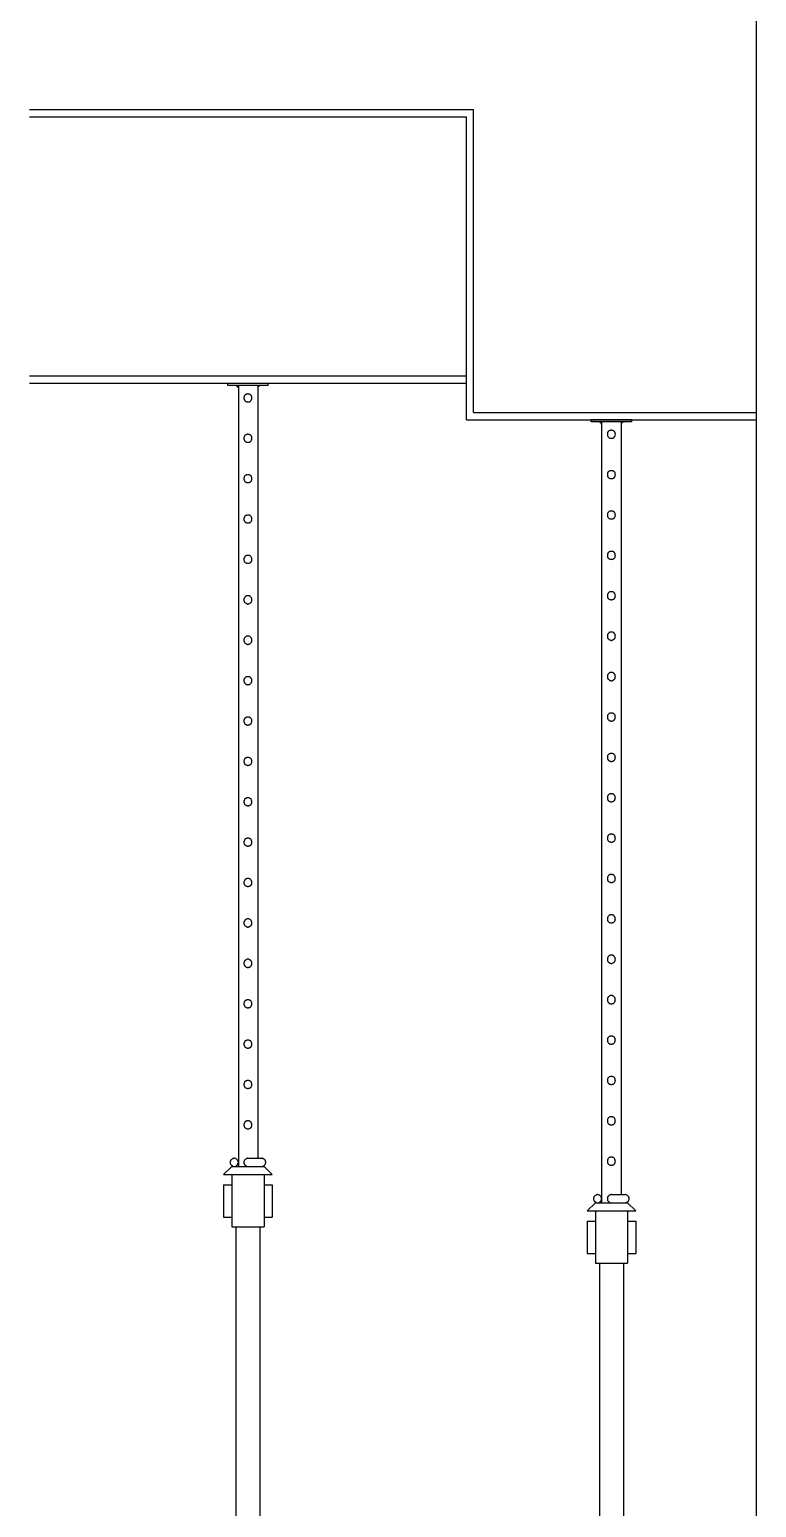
# Model space of a CAD drawing. Header units: metres. Extents: x 0 to 420, y 0 to 297.
# Drawn here: x 352.43 to 372.24, y 120.79 to 161.05 of the extents above; entities that cross this region are included whole.
import ezdxf

# ---------------------------------------------------------------- set-up
doc = ezdxf.new("R2010")
doc.units = ezdxf.units.M
doc.layers.add(' ', color=7, linetype='Continuous')

msp = doc.modelspace()

# ---------------------------------------------------------------- linework, layer by layer
at = {"layer": ' '}
for p, q in [((372.24, 98.35), (372.24, 166.57)), ((352.43, 158.87), (364.53, 158.87)), ((352.43, 158.67), (364.34, 158.67)), ((364.34, 150.42), (364.34, 158.67)), ((364.53, 150.62), (364.53, 158.87)), ((364.34, 151.61), (352.43, 151.61)), ((364.34, 151.41), (352.43, 151.41)), ((358.93, 151.41), (357.83, 151.41)), ((357.83, 151.35), (357.83, 151.41)), ((358.93, 151.35), (358.93, 151.41)), ((358.93, 151.35), (357.83, 151.35)), ((358.12, 151.35), (358.12, 130.08)), ((358.65, 151.35), (358.65, 130.3)), ((364.53, 150.62), (372.24, 150.62)), ((364.34, 150.42), (372.24, 150.42)), ((367.74, 150.36), (367.74, 150.42)), ((368.84, 150.42), (367.74, 150.42)), ((368.84, 150.36), (367.74, 150.36)), ((368.02, 150.36), (368.02, 129.09)), ((368.55, 150.36), (368.55, 129.31)), ((368.84, 150.36), (368.84, 150.42)), ((357.94, 130.08), (357.72, 129.86)), ((357.94, 130.08), (358.82, 130.08)), ((358.38, 130.3), (358.76, 130.3)), ((358.38, 130.08), (358.76, 130.08)), ((358.82, 130.08), (359.04, 129.86)), ((357.72, 129.86), (359.04, 129.86)), ((357.94, 129.86), (357.94, 128.43)), ((358.82, 129.86), (358.82, 128.43)), ((357.72, 129.58), (357.94, 129.58)), ((357.72, 129.58), (357.72, 128.7)), ((358.82, 129.58), (359.04, 129.58)), ((359.04, 129.58), (359.04, 128.7)), ((368.29, 129.31), (368.66, 129.31)), ((367.85, 129.09), (367.63, 128.87)), ((367.63, 128.87), (368.95, 128.87)), ((367.85, 129.09), (368.73, 129.09)), ((367.85, 128.87), (367.85, 127.44)), ((368.29, 129.09), (368.66, 129.09)), ((368.73, 129.09), (368.95, 128.87)), ((368.73, 128.87), (368.73, 127.44)), ((357.72, 128.7), (357.94, 128.7)), ((358.82, 128.7), (359.04, 128.7)), ((367.63, 128.59), (367.85, 128.59)), ((367.63, 128.59), (367.63, 127.71)), ((368.73, 128.59), (368.95, 128.59)), ((368.95, 128.59), (368.95, 127.71)), ((357.94, 128.43), (358.82, 128.43)), ((358.05, 128.43), (358.05, 98.42)), ((358.71, 128.43), (358.71, 98.42)), ((367.63, 127.71), (367.85, 127.71)), ((368.73, 127.71), (368.95, 127.71)), ((367.85, 127.44), (368.73, 127.44)), ((367.96, 127.44), (367.96, 98.42)), ((368.62, 127.44), (368.62, 98.42))]:
    msp.add_line(p, q, dxfattribs=at)
for points in [[(358.12, 151.29), (358.12, 151.3), (358.11, 151.3), (358.11, 151.31), (358.11, 151.32), (358.1, 151.32), (358.1, 151.33), (358.09, 151.33), (358.09, 151.33), (358.08, 151.34), (358.08, 151.34), (358.07, 151.34), (358.07, 151.34), (358.06, 151.35), (358.05, 151.35)], [(358.49, 151.02), (358.49, 151.03), (358.49, 151.04), (358.49, 151.05), (358.48, 151.06), (358.48, 151.07), (358.47, 151.08), (358.47, 151.09), (358.46, 151.09), (358.45, 151.1), (358.44, 151.11), (358.43, 151.11), (358.42, 151.12), (358.41, 151.12), (358.4, 151.12), (358.39, 151.13), (358.38, 151.13), (358.37, 151.13), (358.36, 151.12), (358.35, 151.12), (358.34, 151.12), (358.33, 151.11), (358.32, 151.11), (358.31, 151.1), (358.3, 151.09), (358.3, 151.09), (358.29, 151.08), (358.29, 151.07), (358.28, 151.06), (358.28, 151.05), (358.27, 151.04), (358.27, 151.03), (358.27, 151.02), (358.27, 151.01), (358.27, 150.99), (358.28, 150.98), (358.28, 150.97), (358.29, 150.96), (358.29, 150.95), (358.3, 150.95), (358.3, 150.94), (358.31, 150.93), (358.32, 150.92), (358.33, 150.92), (358.34, 150.91), (358.35, 150.91), (358.36, 150.91), (358.37, 150.91), (358.38, 150.91), (358.39, 150.91), (358.4, 150.91), (358.41, 150.91), (358.42, 150.91), (358.43, 150.92), (358.44, 150.92), (358.45, 150.93), (358.46, 150.94), (358.47, 150.95), (358.47, 150.95), (358.48, 150.96), (358.48, 150.97), (358.49, 150.98), (358.49, 150.99), (358.49, 151.01), (358.49, 151.02)], [(358.71, 151.35), (358.71, 151.35), (358.7, 151.34), (358.69, 151.34), (358.69, 151.34), (358.68, 151.34), (358.68, 151.33), (358.67, 151.33), (358.67, 151.33), (358.66, 151.32), (358.66, 151.32), (358.65, 151.31), (358.65, 151.3), (358.65, 151.3), (358.65, 151.29), (358.65, 151.29)], [(368.02, 150.3), (368.02, 150.31), (368.02, 150.31), (368.01, 150.32), (368.01, 150.33), (368.01, 150.33), (368, 150.34), (368, 150.34), (367.99, 150.34), (367.99, 150.35), (367.98, 150.35), (367.97, 150.35), (367.97, 150.35), (367.96, 150.36), (367.96, 150.36)], [(368.62, 150.36), (368.61, 150.36), (368.6, 150.35), (368.6, 150.35), (368.59, 150.35), (368.58, 150.35), (368.58, 150.34), (368.57, 150.34), (368.57, 150.34), (368.56, 150.33), (368.56, 150.33), (368.56, 150.32), (368.55, 150.31), (368.55, 150.31), (368.55, 150.3), (368.55, 150.3)], [(358.49, 149.92), (358.49, 149.93), (358.49, 149.94), (358.49, 149.95), (358.48, 149.96), (358.48, 149.97), (358.47, 149.98), (358.47, 149.99), (358.46, 149.99), (358.45, 150), (358.44, 150.01), (358.43, 150.01), (358.42, 150.02), (358.41, 150.02), (358.4, 150.02), (358.39, 150.03), (358.38, 150.03), (358.37, 150.03), (358.36, 150.02), (358.35, 150.02), (358.34, 150.02), (358.33, 150.01), (358.32, 150.01), (358.31, 150), (358.3, 149.99), (358.3, 149.99), (358.29, 149.98), (358.29, 149.97), (358.28, 149.96), (358.28, 149.95), (358.27, 149.94), (358.27, 149.93), (358.27, 149.92), (358.27, 149.9), (358.27, 149.89), (358.28, 149.88), (358.28, 149.87), (358.29, 149.86), (358.29, 149.85), (358.3, 149.85), (358.3, 149.84), (358.31, 149.83), (358.32, 149.82), (358.33, 149.82), (358.34, 149.81), (358.35, 149.81), (358.36, 149.81), (358.37, 149.81), (358.38, 149.81), (358.39, 149.81), (358.4, 149.81), (358.41, 149.81), (358.42, 149.81), (358.43, 149.82), (358.44, 149.82), (358.45, 149.83), (358.46, 149.84), (358.47, 149.85), (358.47, 149.85), (358.48, 149.86), (358.48, 149.87), (358.49, 149.88), (358.49, 149.89), (358.49, 149.9), (358.49, 149.92)], [(368.4, 150.03), (368.39, 150.04), (368.39, 150.05), (368.39, 150.06), (368.39, 150.07), (368.38, 150.08), (368.38, 150.09), (368.37, 150.1), (368.36, 150.1), (368.36, 150.11), (368.35, 150.12), (368.34, 150.12), (368.33, 150.13), (368.32, 150.13), (368.31, 150.13), (368.3, 150.14), (368.29, 150.14), (368.27, 150.14), (368.26, 150.13), (368.25, 150.13), (368.24, 150.13), (368.23, 150.12), (368.22, 150.12), (368.22, 150.11), (368.21, 150.1), (368.2, 150.1), (368.19, 150.09), (368.19, 150.08), (368.18, 150.07), (368.18, 150.06), (368.18, 150.05), (368.18, 150.04), (368.18, 150.03), (368.18, 150.01), (368.18, 150), (368.18, 149.99), (368.18, 149.98), (368.19, 149.97), (368.19, 149.96), (368.2, 149.96), (368.21, 149.95), (368.22, 149.94), (368.22, 149.93), (368.23, 149.93), (368.24, 149.92), (368.25, 149.92), (368.26, 149.92), (368.27, 149.92), (368.29, 149.92), (368.3, 149.92), (368.31, 149.92), (368.32, 149.92), (368.33, 149.92), (368.34, 149.93), (368.35, 149.93), (368.36, 149.94), (368.36, 149.95), (368.37, 149.96), (368.38, 149.96), (368.38, 149.97), (368.39, 149.98), (368.39, 149.99), (368.39, 150), (368.39, 150.01), (368.4, 150.03)], [(368.4, 148.93), (368.39, 148.94), (368.39, 148.95), (368.39, 148.96), (368.39, 148.97), (368.38, 148.98), (368.38, 148.99), (368.37, 149), (368.36, 149), (368.36, 149.01), (368.35, 149.02), (368.34, 149.02), (368.33, 149.03), (368.32, 149.03), (368.31, 149.03), (368.3, 149.03), (368.29, 149.04), (368.27, 149.03), (368.26, 149.03), (368.25, 149.03), (368.24, 149.03), (368.23, 149.02), (368.22, 149.02), (368.22, 149.01), (368.21, 149), (368.2, 149), (368.19, 148.99), (368.19, 148.98), (368.18, 148.97), (368.18, 148.96), (368.18, 148.95), (368.18, 148.94), (368.18, 148.93), (368.18, 148.91), (368.18, 148.9), (368.18, 148.89), (368.18, 148.88), (368.19, 148.87), (368.19, 148.86), (368.2, 148.86), (368.21, 148.85), (368.22, 148.84), (368.22, 148.83), (368.23, 148.83), (368.24, 148.82), (368.25, 148.82), (368.26, 148.82), (368.27, 148.82), (368.29, 148.82), (368.3, 148.82), (368.31, 148.82), (368.32, 148.82), (368.33, 148.82), (368.34, 148.83), (368.35, 148.83), (368.36, 148.84), (368.36, 148.85), (368.37, 148.86), (368.38, 148.86), (368.38, 148.87), (368.39, 148.88), (368.39, 148.89), (368.39, 148.9), (368.39, 148.91), (368.4, 148.93)], [(358.49, 148.82), (358.49, 148.83), (358.49, 148.84), (358.49, 148.85), (358.48, 148.86), (358.48, 148.87), (358.47, 148.88), (358.47, 148.89), (358.46, 148.89), (358.45, 148.9), (358.44, 148.91), (358.43, 148.91), (358.42, 148.92), (358.41, 148.92), (358.4, 148.92), (358.39, 148.92), (358.38, 148.93), (358.37, 148.92), (358.36, 148.92), (358.35, 148.92), (358.34, 148.92), (358.33, 148.91), (358.32, 148.91), (358.31, 148.9), (358.3, 148.89), (358.3, 148.89), (358.29, 148.88), (358.29, 148.87), (358.28, 148.86), (358.28, 148.85), (358.27, 148.84), (358.27, 148.83), (358.27, 148.82), (358.27, 148.8), (358.27, 148.79), (358.28, 148.78), (358.28, 148.77), (358.29, 148.76), (358.29, 148.75), (358.3, 148.75), (358.3, 148.74), (358.31, 148.73), (358.32, 148.72), (358.33, 148.72), (358.34, 148.71), (358.35, 148.71), (358.36, 148.71), (358.37, 148.71), (358.38, 148.71), (358.39, 148.71), (358.4, 148.71), (358.41, 148.71), (358.42, 148.71), (358.43, 148.72), (358.44, 148.72), (358.45, 148.73), (358.46, 148.74), (358.47, 148.75), (358.47, 148.75), (358.48, 148.76), (358.48, 148.77), (358.49, 148.78), (358.49, 148.79), (358.49, 148.8), (358.49, 148.82)], [(358.49, 147.72), (358.49, 147.73), (358.49, 147.74), (358.49, 147.75), (358.48, 147.76), (358.48, 147.77), (358.47, 147.78), (358.47, 147.78), (358.46, 147.79), (358.45, 147.8), (358.44, 147.81), (358.43, 147.81), (358.42, 147.82), (358.41, 147.82), (358.4, 147.82), (358.39, 147.82), (358.38, 147.83), (358.37, 147.82), (358.36, 147.82), (358.35, 147.82), (358.34, 147.82), (358.33, 147.81), (358.32, 147.81), (358.31, 147.8), (358.3, 147.79), (358.3, 147.78), (358.29, 147.78), (358.29, 147.77), (358.28, 147.76), (358.28, 147.75), (358.27, 147.74), (358.27, 147.73), (358.27, 147.72), (358.27, 147.7), (358.27, 147.69), (358.28, 147.68), (358.28, 147.67), (358.29, 147.66), (358.29, 147.65), (358.3, 147.65), (358.3, 147.64), (358.31, 147.63), (358.32, 147.62), (358.33, 147.62), (358.34, 147.61), (358.35, 147.61), (358.36, 147.61), (358.37, 147.61), (358.38, 147.61), (358.39, 147.61), (358.4, 147.61), (358.41, 147.61), (358.42, 147.61), (358.43, 147.62), (358.44, 147.62), (358.45, 147.63), (358.46, 147.64), (358.47, 147.65), (358.47, 147.65), (358.48, 147.66), (358.48, 147.67), (358.49, 147.68), (358.49, 147.69), (358.49, 147.7), (358.49, 147.72)], [(368.4, 147.83), (368.39, 147.84), (368.39, 147.85), (368.39, 147.86), (368.39, 147.87), (368.38, 147.88), (368.38, 147.89), (368.37, 147.89), (368.36, 147.9), (368.36, 147.91), (368.35, 147.92), (368.34, 147.92), (368.33, 147.93), (368.32, 147.93), (368.31, 147.93), (368.3, 147.93), (368.29, 147.94), (368.27, 147.93), (368.26, 147.93), (368.25, 147.93), (368.24, 147.93), (368.23, 147.92), (368.22, 147.92), (368.22, 147.91), (368.21, 147.9), (368.2, 147.89), (368.19, 147.89), (368.19, 147.88), (368.18, 147.87), (368.18, 147.86), (368.18, 147.85), (368.18, 147.84), (368.18, 147.83), (368.18, 147.81), (368.18, 147.8), (368.18, 147.79), (368.18, 147.78), (368.19, 147.77), (368.19, 147.76), (368.2, 147.76), (368.21, 147.75), (368.22, 147.74), (368.22, 147.73), (368.23, 147.73), (368.24, 147.72), (368.25, 147.72), (368.26, 147.72), (368.27, 147.72), (368.29, 147.72), (368.3, 147.72), (368.31, 147.72), (368.32, 147.72), (368.33, 147.72), (368.34, 147.73), (368.35, 147.73), (368.36, 147.74), (368.36, 147.75), (368.37, 147.76), (368.38, 147.76), (368.38, 147.77), (368.39, 147.78), (368.39, 147.79), (368.39, 147.8), (368.39, 147.81), (368.4, 147.83)], [(358.49, 146.61), (358.49, 146.63), (358.49, 146.64), (358.49, 146.65), (358.48, 146.66), (358.48, 146.67), (358.47, 146.68), (358.47, 146.68), (358.46, 146.69), (358.45, 146.7), (358.44, 146.71), (358.43, 146.71), (358.42, 146.72), (358.41, 146.72), (358.4, 146.72), (358.39, 146.72), (358.38, 146.72), (358.37, 146.72), (358.36, 146.72), (358.35, 146.72), (358.34, 146.72), (358.33, 146.71), (358.32, 146.71), (358.31, 146.7), (358.3, 146.69), (358.3, 146.68), (358.29, 146.68), (358.29, 146.67), (358.28, 146.66), (358.28, 146.65), (358.27, 146.64), (358.27, 146.63), (358.27, 146.61), (358.27, 146.6), (358.27, 146.59), (358.28, 146.58), (358.28, 146.57), (358.29, 146.56), (358.29, 146.55), (358.3, 146.54), (358.3, 146.54), (358.31, 146.53), (358.32, 146.52), (358.33, 146.52), (358.34, 146.51), (358.35, 146.51), (358.36, 146.51), (358.37, 146.51), (358.38, 146.5), (358.39, 146.51), (358.4, 146.51), (358.41, 146.51), (358.42, 146.51), (358.43, 146.52), (358.44, 146.52), (358.45, 146.53), (358.46, 146.54), (358.47, 146.54), (358.47, 146.55), (358.48, 146.56), (358.48, 146.57), (358.49, 146.58), (358.49, 146.59), (358.49, 146.6), (358.49, 146.61)], [(368.4, 146.72), (368.39, 146.74), (368.39, 146.75), (368.39, 146.76), (368.39, 146.77), (368.38, 146.78), (368.38, 146.79), (368.37, 146.79), (368.36, 146.8), (368.36, 146.81), (368.35, 146.82), (368.34, 146.82), (368.33, 146.83), (368.32, 146.83), (368.31, 146.83), (368.3, 146.83), (368.29, 146.83), (368.27, 146.83), (368.26, 146.83), (368.25, 146.83), (368.24, 146.83), (368.23, 146.82), (368.22, 146.82), (368.22, 146.81), (368.21, 146.8), (368.2, 146.79), (368.19, 146.79), (368.19, 146.78), (368.18, 146.77), (368.18, 146.76), (368.18, 146.75), (368.18, 146.74), (368.18, 146.72), (368.18, 146.71), (368.18, 146.7), (368.18, 146.69), (368.18, 146.68), (368.19, 146.67), (368.19, 146.66), (368.2, 146.65), (368.21, 146.65), (368.22, 146.64), (368.22, 146.63), (368.23, 146.63), (368.24, 146.62), (368.25, 146.62), (368.26, 146.62), (368.27, 146.62), (368.29, 146.61), (368.3, 146.62), (368.31, 146.62), (368.32, 146.62), (368.33, 146.62), (368.34, 146.63), (368.35, 146.63), (368.36, 146.64), (368.36, 146.65), (368.37, 146.65), (368.38, 146.66), (368.38, 146.67), (368.39, 146.68), (368.39, 146.69), (368.39, 146.7), (368.39, 146.71), (368.4, 146.72)], [(358.49, 145.51), (358.49, 145.53), (358.49, 145.54), (358.49, 145.55), (358.48, 145.56), (358.48, 145.57), (358.47, 145.58), (358.47, 145.58), (358.46, 145.59), (358.45, 145.6), (358.44, 145.61), (358.43, 145.61), (358.42, 145.62), (358.41, 145.62), (358.4, 145.62), (358.39, 145.62), (358.38, 145.62), (358.37, 145.62), (358.36, 145.62), (358.35, 145.62), (358.34, 145.62), (358.33, 145.61), (358.32, 145.61), (358.31, 145.6), (358.3, 145.59), (358.3, 145.58), (358.29, 145.58), (358.29, 145.57), (358.28, 145.56), (358.28, 145.55), (358.27, 145.54), (358.27, 145.53), (358.27, 145.51), (358.27, 145.5), (358.27, 145.49), (358.28, 145.48), (358.28, 145.47), (358.29, 145.46), (358.29, 145.45), (358.3, 145.44), (358.3, 145.44), (358.31, 145.43), (358.32, 145.42), (358.33, 145.42), (358.34, 145.41), (358.35, 145.41), (358.36, 145.41), (358.37, 145.4), (358.38, 145.4), (358.39, 145.4), (358.4, 145.41), (358.41, 145.41), (358.42, 145.41), (358.43, 145.42), (358.44, 145.42), (358.45, 145.43), (358.46, 145.44), (358.47, 145.44), (358.47, 145.45), (358.48, 145.46), (358.48, 145.47), (358.49, 145.48), (358.49, 145.49), (358.49, 145.5), (358.49, 145.51)], [(368.4, 145.62), (368.39, 145.64), (368.39, 145.65), (368.39, 145.66), (368.39, 145.67), (368.38, 145.68), (368.38, 145.69), (368.37, 145.69), (368.36, 145.7), (368.36, 145.71), (368.35, 145.72), (368.34, 145.72), (368.33, 145.73), (368.32, 145.73), (368.31, 145.73), (368.3, 145.73), (368.29, 145.73), (368.27, 145.73), (368.26, 145.73), (368.25, 145.73), (368.24, 145.73), (368.23, 145.72), (368.22, 145.72), (368.22, 145.71), (368.21, 145.7), (368.2, 145.69), (368.19, 145.69), (368.19, 145.68), (368.18, 145.67), (368.18, 145.66), (368.18, 145.65), (368.18, 145.64), (368.18, 145.62), (368.18, 145.61), (368.18, 145.6), (368.18, 145.59), (368.18, 145.58), (368.19, 145.57), (368.19, 145.56), (368.2, 145.55), (368.21, 145.55), (368.22, 145.54), (368.22, 145.53), (368.23, 145.53), (368.24, 145.52), (368.25, 145.52), (368.26, 145.52), (368.27, 145.51), (368.29, 145.51), (368.3, 145.51), (368.31, 145.52), (368.32, 145.52), (368.33, 145.52), (368.34, 145.53), (368.35, 145.53), (368.36, 145.54), (368.36, 145.55), (368.37, 145.55), (368.38, 145.56), (368.38, 145.57), (368.39, 145.58), (368.39, 145.59), (368.39, 145.6), (368.39, 145.61), (368.4, 145.62)], [(368.4, 144.52), (368.39, 144.53), (368.39, 144.55), (368.39, 144.56), (368.39, 144.57), (368.38, 144.58), (368.38, 144.59), (368.37, 144.59), (368.36, 144.6), (368.36, 144.61), (368.35, 144.62), (368.34, 144.62), (368.33, 144.63), (368.32, 144.63), (368.31, 144.63), (368.3, 144.63), (368.29, 144.63), (368.27, 144.63), (368.26, 144.63), (368.25, 144.63), (368.24, 144.63), (368.23, 144.62), (368.22, 144.62), (368.22, 144.61), (368.21, 144.6), (368.2, 144.59), (368.19, 144.59), (368.19, 144.58), (368.18, 144.57), (368.18, 144.56), (368.18, 144.55), (368.18, 144.53), (368.18, 144.52), (368.18, 144.51), (368.18, 144.5), (368.18, 144.49), (368.18, 144.48), (368.19, 144.47), (368.19, 144.46), (368.2, 144.45), (368.21, 144.45), (368.22, 144.44), (368.22, 144.43), (368.23, 144.43), (368.24, 144.42), (368.25, 144.42), (368.26, 144.42), (368.27, 144.41), (368.29, 144.41), (368.3, 144.41), (368.31, 144.42), (368.32, 144.42), (368.33, 144.42), (368.34, 144.43), (368.35, 144.43), (368.36, 144.44), (368.36, 144.45), (368.37, 144.45), (368.38, 144.46), (368.38, 144.47), (368.39, 144.48), (368.39, 144.49), (368.39, 144.5), (368.39, 144.51), (368.4, 144.52)], [(358.49, 144.41), (358.49, 144.42), (358.49, 144.44), (358.49, 144.45), (358.48, 144.46), (358.48, 144.47), (358.47, 144.48), (358.47, 144.48), (358.46, 144.49), (358.45, 144.5), (358.44, 144.51), (358.43, 144.51), (358.42, 144.52), (358.41, 144.52), (358.4, 144.52), (358.39, 144.52), (358.38, 144.52), (358.37, 144.52), (358.36, 144.52), (358.35, 144.52), (358.34, 144.52), (358.33, 144.51), (358.32, 144.51), (358.31, 144.5), (358.3, 144.49), (358.3, 144.48), (358.29, 144.48), (358.29, 144.47), (358.28, 144.46), (358.28, 144.45), (358.27, 144.44), (358.27, 144.42), (358.27, 144.41), (358.27, 144.4), (358.27, 144.39), (358.28, 144.38), (358.28, 144.37), (358.29, 144.36), (358.29, 144.35), (358.3, 144.34), (358.3, 144.34), (358.31, 144.33), (358.32, 144.32), (358.33, 144.32), (358.34, 144.31), (358.35, 144.31), (358.36, 144.31), (358.37, 144.3), (358.38, 144.3), (358.39, 144.3), (358.4, 144.31), (358.41, 144.31), (358.42, 144.31), (358.43, 144.32), (358.44, 144.32), (358.45, 144.33), (358.46, 144.34), (358.47, 144.34), (358.47, 144.35), (358.48, 144.36), (358.48, 144.37), (358.49, 144.38), (358.49, 144.39), (358.49, 144.4), (358.49, 144.41)], [(358.49, 143.31), (358.49, 143.32), (358.49, 143.34), (358.49, 143.35), (358.48, 143.36), (358.48, 143.37), (358.47, 143.37), (358.47, 143.38), (358.46, 143.39), (358.45, 143.4), (358.44, 143.41), (358.43, 143.41), (358.42, 143.42), (358.41, 143.42), (358.4, 143.42), (358.39, 143.42), (358.38, 143.42), (358.37, 143.42), (358.36, 143.42), (358.35, 143.42), (358.34, 143.42), (358.33, 143.41), (358.32, 143.41), (358.31, 143.4), (358.3, 143.39), (358.3, 143.38), (358.29, 143.37), (358.29, 143.37), (358.28, 143.36), (358.28, 143.35), (358.27, 143.34), (358.27, 143.32), (358.27, 143.31), (358.27, 143.3), (358.27, 143.29), (358.28, 143.28), (358.28, 143.27), (358.29, 143.26), (358.29, 143.25), (358.3, 143.24), (358.3, 143.24), (358.31, 143.23), (358.32, 143.22), (358.33, 143.22), (358.34, 143.21), (358.35, 143.21), (358.36, 143.21), (358.37, 143.2), (358.38, 143.2), (358.39, 143.2), (358.4, 143.21), (358.41, 143.21), (358.42, 143.21), (358.43, 143.22), (358.44, 143.22), (358.45, 143.23), (358.46, 143.24), (358.47, 143.24), (358.47, 143.25), (358.48, 143.26), (358.48, 143.27), (358.49, 143.28), (358.49, 143.29), (358.49, 143.3), (358.49, 143.31)], [(368.4, 143.42), (368.39, 143.43), (368.39, 143.45), (368.39, 143.46), (368.39, 143.47), (368.38, 143.48), (368.38, 143.48), (368.37, 143.49), (368.36, 143.5), (368.36, 143.51), (368.35, 143.52), (368.34, 143.52), (368.33, 143.53), (368.32, 143.53), (368.31, 143.53), (368.3, 143.53), (368.29, 143.53), (368.27, 143.53), (368.26, 143.53), (368.25, 143.53), (368.24, 143.53), (368.23, 143.52), (368.22, 143.52), (368.22, 143.51), (368.21, 143.5), (368.2, 143.49), (368.19, 143.48), (368.19, 143.48), (368.18, 143.47), (368.18, 143.46), (368.18, 143.45), (368.18, 143.43), (368.18, 143.42), (368.18, 143.41), (368.18, 143.4), (368.18, 143.39), (368.18, 143.38), (368.19, 143.37), (368.19, 143.36), (368.2, 143.35), (368.21, 143.35), (368.22, 143.34), (368.22, 143.33), (368.23, 143.33), (368.24, 143.32), (368.25, 143.32), (368.26, 143.32), (368.27, 143.31), (368.29, 143.31), (368.3, 143.31), (368.31, 143.32), (368.32, 143.32), (368.33, 143.32), (368.34, 143.33), (368.35, 143.33), (368.36, 143.34), (368.36, 143.35), (368.37, 143.35), (368.38, 143.36), (368.38, 143.37), (368.39, 143.38), (368.39, 143.39), (368.39, 143.4), (368.39, 143.41), (368.4, 143.42)], [(358.49, 142.21), (358.49, 142.22), (358.49, 142.23), (358.49, 142.25), (358.48, 142.26), (358.48, 142.27), (358.47, 142.27), (358.47, 142.28), (358.46, 142.29), (358.45, 142.3), (358.44, 142.3), (358.43, 142.31), (358.42, 142.32), (358.41, 142.32), (358.4, 142.32), (358.39, 142.32), (358.38, 142.32), (358.37, 142.32), (358.36, 142.32), (358.35, 142.32), (358.34, 142.32), (358.33, 142.31), (358.32, 142.3), (358.31, 142.3), (358.3, 142.29), (358.3, 142.28), (358.29, 142.27), (358.29, 142.27), (358.28, 142.26), (358.28, 142.25), (358.27, 142.23), (358.27, 142.22), (358.27, 142.21), (358.27, 142.2), (358.27, 142.19), (358.28, 142.18), (358.28, 142.17), (358.29, 142.16), (358.29, 142.15), (358.3, 142.14), (358.3, 142.14), (358.31, 142.13), (358.32, 142.12), (358.33, 142.12), (358.34, 142.11), (358.35, 142.11), (358.36, 142.11), (358.37, 142.1), (358.38, 142.1), (358.39, 142.1), (358.4, 142.11), (358.41, 142.11), (358.42, 142.11), (358.43, 142.12), (358.44, 142.12), (358.45, 142.13), (358.46, 142.14), (358.47, 142.14), (358.47, 142.15), (358.48, 142.16), (358.48, 142.17), (358.49, 142.18), (358.49, 142.19), (358.49, 142.2), (358.49, 142.21)], [(368.4, 142.32), (368.39, 142.33), (368.39, 142.34), (368.39, 142.36), (368.39, 142.37), (368.38, 142.38), (368.38, 142.38), (368.37, 142.39), (368.36, 142.4), (368.36, 142.41), (368.35, 142.42), (368.34, 142.42), (368.33, 142.43), (368.32, 142.43), (368.31, 142.43), (368.3, 142.43), (368.29, 142.43), (368.27, 142.43), (368.26, 142.43), (368.25, 142.43), (368.24, 142.43), (368.23, 142.42), (368.22, 142.42), (368.22, 142.41), (368.21, 142.4), (368.2, 142.39), (368.19, 142.38), (368.19, 142.38), (368.18, 142.37), (368.18, 142.36), (368.18, 142.34), (368.18, 142.33), (368.18, 142.32), (368.18, 142.31), (368.18, 142.3), (368.18, 142.29), (368.18, 142.28), (368.19, 142.27), (368.19, 142.26), (368.2, 142.25), (368.21, 142.25), (368.22, 142.24), (368.22, 142.23), (368.23, 142.23), (368.24, 142.22), (368.25, 142.22), (368.26, 142.22), (368.27, 142.21), (368.29, 142.21), (368.3, 142.21), (368.31, 142.22), (368.32, 142.22), (368.33, 142.22), (368.34, 142.23), (368.35, 142.23), (368.36, 142.24), (368.36, 142.25), (368.37, 142.25), (368.38, 142.26), (368.38, 142.27), (368.39, 142.28), (368.39, 142.29), (368.39, 142.3), (368.39, 142.31), (368.4, 142.32)], [(368.4, 141.22), (368.39, 141.23), (368.39, 141.24), (368.39, 141.26), (368.39, 141.27), (368.38, 141.28), (368.38, 141.28), (368.37, 141.29), (368.36, 141.3), (368.36, 141.31), (368.35, 141.31), (368.34, 141.32), (368.33, 141.32), (368.32, 141.33), (368.31, 141.33), (368.3, 141.33), (368.29, 141.33), (368.27, 141.33), (368.26, 141.33), (368.25, 141.33), (368.24, 141.32), (368.23, 141.32), (368.22, 141.31), (368.22, 141.31), (368.21, 141.3), (368.2, 141.29), (368.19, 141.28), (368.19, 141.28), (368.18, 141.27), (368.18, 141.26), (368.18, 141.24), (368.18, 141.23), (368.18, 141.22), (368.18, 141.21), (368.18, 141.2), (368.18, 141.19), (368.18, 141.18), (368.19, 141.17), (368.19, 141.16), (368.2, 141.15), (368.21, 141.15), (368.22, 141.14), (368.22, 141.13), (368.23, 141.13), (368.24, 141.12), (368.25, 141.12), (368.26, 141.12), (368.27, 141.11), (368.29, 141.11), (368.3, 141.11), (368.31, 141.12), (368.32, 141.12), (368.33, 141.12), (368.34, 141.13), (368.35, 141.13), (368.36, 141.14), (368.36, 141.15), (368.37, 141.15), (368.38, 141.16), (368.38, 141.17), (368.39, 141.18), (368.39, 141.19), (368.39, 141.2), (368.39, 141.21), (368.4, 141.22)], [(358.49, 141.11), (358.49, 141.12), (358.49, 141.13), (358.49, 141.15), (358.48, 141.16), (358.48, 141.17), (358.47, 141.17), (358.47, 141.18), (358.46, 141.19), (358.45, 141.2), (358.44, 141.2), (358.43, 141.21), (358.42, 141.21), (358.41, 141.22), (358.4, 141.22), (358.39, 141.22), (358.38, 141.22), (358.37, 141.22), (358.36, 141.22), (358.35, 141.22), (358.34, 141.21), (358.33, 141.21), (358.32, 141.2), (358.31, 141.2), (358.3, 141.19), (358.3, 141.18), (358.29, 141.17), (358.29, 141.17), (358.28, 141.16), (358.28, 141.15), (358.27, 141.13), (358.27, 141.12), (358.27, 141.11), (358.27, 141.1), (358.27, 141.09), (358.28, 141.08), (358.28, 141.07), (358.29, 141.06), (358.29, 141.05), (358.3, 141.04), (358.3, 141.04), (358.31, 141.03), (358.32, 141.02), (358.33, 141.02), (358.34, 141.01), (358.35, 141.01), (358.36, 141.01), (358.37, 141), (358.38, 141), (358.39, 141), (358.4, 141.01), (358.41, 141.01), (358.42, 141.01), (358.43, 141.02), (358.44, 141.02), (358.45, 141.03), (358.46, 141.04), (358.47, 141.04), (358.47, 141.05), (358.48, 141.06), (358.48, 141.07), (358.49, 141.08), (358.49, 141.09), (358.49, 141.1), (358.49, 141.11)], [(358.49, 140.01), (358.49, 140.02), (358.49, 140.03), (358.49, 140.04), (358.48, 140.05), (358.48, 140.06), (358.47, 140.07), (358.47, 140.08), (358.46, 140.09), (358.45, 140.1), (358.44, 140.1), (358.43, 140.11), (358.42, 140.11), (358.41, 140.12), (358.4, 140.12), (358.39, 140.12), (358.38, 140.12), (358.37, 140.12), (358.36, 140.12), (358.35, 140.12), (358.34, 140.11), (358.33, 140.11), (358.32, 140.1), (358.31, 140.1), (358.3, 140.09), (358.3, 140.08), (358.29, 140.07), (358.29, 140.06), (358.28, 140.05), (358.28, 140.04), (358.27, 140.03), (358.27, 140.02), (358.27, 140.01), (358.27, 140), (358.27, 139.99), (358.28, 139.98), (358.28, 139.97), (358.29, 139.96), (358.29, 139.95), (358.3, 139.94), (358.3, 139.94), (358.31, 139.93), (358.32, 139.92), (358.33, 139.92), (358.34, 139.91), (358.35, 139.91), (358.36, 139.9), (358.37, 139.9), (358.38, 139.9), (358.39, 139.9), (358.4, 139.9), (358.41, 139.91), (358.42, 139.91), (358.43, 139.92), (358.44, 139.92), (358.45, 139.93), (358.46, 139.94), (358.47, 139.94), (358.47, 139.95), (358.48, 139.96), (358.48, 139.97), (358.49, 139.98), (358.49, 139.99), (358.49, 140), (358.49, 140.01)], [(368.4, 140.12), (368.39, 140.13), (368.39, 140.14), (368.39, 140.15), (368.39, 140.16), (368.38, 140.17), (368.38, 140.18), (368.37, 140.19), (368.36, 140.2), (368.36, 140.21), (368.35, 140.21), (368.34, 140.22), (368.33, 140.22), (368.32, 140.23), (368.31, 140.23), (368.3, 140.23), (368.29, 140.23), (368.27, 140.23), (368.26, 140.23), (368.25, 140.23), (368.24, 140.22), (368.23, 140.22), (368.22, 140.21), (368.22, 140.21), (368.21, 140.2), (368.2, 140.19), (368.19, 140.18), (368.19, 140.17), (368.18, 140.16), (368.18, 140.15), (368.18, 140.14), (368.18, 140.13), (368.18, 140.12), (368.18, 140.11), (368.18, 140.1), (368.18, 140.09), (368.18, 140.08), (368.19, 140.07), (368.19, 140.06), (368.2, 140.05), (368.21, 140.05), (368.22, 140.04), (368.22, 140.03), (368.23, 140.03), (368.24, 140.02), (368.25, 140.02), (368.26, 140.01), (368.27, 140.01), (368.29, 140.01), (368.3, 140.01), (368.31, 140.01), (368.32, 140.02), (368.33, 140.02), (368.34, 140.03), (368.35, 140.03), (368.36, 140.04), (368.36, 140.05), (368.37, 140.05), (368.38, 140.06), (368.38, 140.07), (368.39, 140.08), (368.39, 140.09), (368.39, 140.1), (368.39, 140.11), (368.4, 140.12)], [(358.49, 138.91), (358.49, 138.92), (358.49, 138.93), (358.49, 138.94), (358.48, 138.95), (358.48, 138.96), (358.47, 138.97), (358.47, 138.98), (358.46, 138.99), (358.45, 139), (358.44, 139), (358.43, 139.01), (358.42, 139.01), (358.41, 139.02), (358.4, 139.02), (358.39, 139.02), (358.38, 139.02), (358.37, 139.02), (358.36, 139.02), (358.35, 139.02), (358.34, 139.01), (358.33, 139.01), (358.32, 139), (358.31, 139), (358.3, 138.99), (358.3, 138.98), (358.29, 138.97), (358.29, 138.96), (358.28, 138.95), (358.28, 138.94), (358.27, 138.93), (358.27, 138.92), (358.27, 138.91), (358.27, 138.9), (358.27, 138.89), (358.28, 138.88), (358.28, 138.87), (358.29, 138.86), (358.29, 138.85), (358.3, 138.84), (358.3, 138.83), (358.31, 138.83), (358.32, 138.82), (358.33, 138.82), (358.34, 138.81), (358.35, 138.81), (358.36, 138.8), (358.37, 138.8), (358.38, 138.8), (358.39, 138.8), (358.4, 138.8), (358.41, 138.81), (358.42, 138.81), (358.43, 138.82), (358.44, 138.82), (358.45, 138.83), (358.46, 138.83), (358.47, 138.84), (358.47, 138.85), (358.48, 138.86), (358.48, 138.87), (358.49, 138.88), (358.49, 138.89), (358.49, 138.9), (358.49, 138.91)], [(368.4, 139.02), (368.39, 139.03), (368.39, 139.04), (368.39, 139.05), (368.39, 139.06), (368.38, 139.07), (368.38, 139.08), (368.37, 139.09), (368.36, 139.1), (368.36, 139.11), (368.35, 139.11), (368.34, 139.12), (368.33, 139.12), (368.32, 139.13), (368.31, 139.13), (368.3, 139.13), (368.29, 139.13), (368.27, 139.13), (368.26, 139.13), (368.25, 139.13), (368.24, 139.12), (368.23, 139.12), (368.22, 139.11), (368.22, 139.11), (368.21, 139.1), (368.2, 139.09), (368.19, 139.08), (368.19, 139.07), (368.18, 139.06), (368.18, 139.05), (368.18, 139.04), (368.18, 139.03), (368.18, 139.02), (368.18, 139.01), (368.18, 139), (368.18, 138.99), (368.18, 138.98), (368.19, 138.97), (368.19, 138.96), (368.2, 138.95), (368.21, 138.94), (368.22, 138.94), (368.22, 138.93), (368.23, 138.93), (368.24, 138.92), (368.25, 138.92), (368.26, 138.91), (368.27, 138.91), (368.29, 138.91), (368.3, 138.91), (368.31, 138.91), (368.32, 138.92), (368.33, 138.92), (368.34, 138.93), (368.35, 138.93), (368.36, 138.94), (368.36, 138.94), (368.37, 138.95), (368.38, 138.96), (368.38, 138.97), (368.39, 138.98), (368.39, 138.99), (368.39, 139), (368.39, 139.01), (368.4, 139.02)], [(358.49, 137.81), (358.49, 137.82), (358.49, 137.83), (358.49, 137.84), (358.48, 137.85), (358.48, 137.86), (358.47, 137.87), (358.47, 137.88), (358.46, 137.89), (358.45, 137.9), (358.44, 137.9), (358.43, 137.91), (358.42, 137.91), (358.41, 137.92), (358.4, 137.92), (358.39, 137.92), (358.38, 137.92), (358.37, 137.92), (358.36, 137.92), (358.35, 137.92), (358.34, 137.91), (358.33, 137.91), (358.32, 137.9), (358.31, 137.9), (358.3, 137.89), (358.3, 137.88), (358.29, 137.87), (358.29, 137.86), (358.28, 137.85), (358.28, 137.84), (358.27, 137.83), (358.27, 137.82), (358.27, 137.81), (358.27, 137.8), (358.27, 137.79), (358.28, 137.78), (358.28, 137.77), (358.29, 137.76), (358.29, 137.75), (358.3, 137.74), (358.3, 137.73), (358.31, 137.73), (358.32, 137.72), (358.33, 137.72), (358.34, 137.71), (358.35, 137.71), (358.36, 137.7), (358.37, 137.7), (358.38, 137.7), (358.39, 137.7), (358.4, 137.7), (358.41, 137.71), (358.42, 137.71), (358.43, 137.72), (358.44, 137.72), (358.45, 137.73), (358.46, 137.73), (358.47, 137.74), (358.47, 137.75), (358.48, 137.76), (358.48, 137.77), (358.49, 137.78), (358.49, 137.79), (358.49, 137.8), (358.49, 137.81)], [(368.4, 137.92), (368.39, 137.93), (368.39, 137.94), (368.39, 137.95), (368.39, 137.96), (368.38, 137.97), (368.38, 137.98), (368.37, 137.99), (368.36, 138), (368.36, 138.01), (368.35, 138.01), (368.34, 138.02), (368.33, 138.02), (368.32, 138.03), (368.31, 138.03), (368.3, 138.03), (368.29, 138.03), (368.27, 138.03), (368.26, 138.03), (368.25, 138.03), (368.24, 138.02), (368.23, 138.02), (368.22, 138.01), (368.22, 138.01), (368.21, 138), (368.2, 137.99), (368.19, 137.98), (368.19, 137.97), (368.18, 137.96), (368.18, 137.95), (368.18, 137.94), (368.18, 137.93), (368.18, 137.92), (368.18, 137.91), (368.18, 137.9), (368.18, 137.89), (368.18, 137.88), (368.19, 137.87), (368.19, 137.86), (368.2, 137.85), (368.21, 137.84), (368.22, 137.84), (368.22, 137.83), (368.23, 137.83), (368.24, 137.82), (368.25, 137.82), (368.26, 137.81), (368.27, 137.81), (368.29, 137.81), (368.3, 137.81), (368.31, 137.81), (368.32, 137.82), (368.33, 137.82), (368.34, 137.83), (368.35, 137.83), (368.36, 137.84), (368.36, 137.84), (368.37, 137.85), (368.38, 137.86), (368.38, 137.87), (368.39, 137.88), (368.39, 137.89), (368.39, 137.9), (368.39, 137.91), (368.4, 137.92)], [(368.4, 136.82), (368.39, 136.83), (368.39, 136.84), (368.39, 136.85), (368.39, 136.86), (368.38, 136.87), (368.38, 136.88), (368.37, 136.89), (368.36, 136.9), (368.36, 136.91), (368.35, 136.91), (368.34, 136.92), (368.33, 136.92), (368.32, 136.93), (368.31, 136.93), (368.3, 136.93), (368.29, 136.93), (368.27, 136.93), (368.26, 136.93), (368.25, 136.93), (368.24, 136.92), (368.23, 136.92), (368.22, 136.91), (368.22, 136.91), (368.21, 136.9), (368.2, 136.89), (368.19, 136.88), (368.19, 136.87), (368.18, 136.86), (368.18, 136.85), (368.18, 136.84), (368.18, 136.83), (368.18, 136.82), (368.18, 136.81), (368.18, 136.8), (368.18, 136.79), (368.18, 136.78), (368.19, 136.77), (368.19, 136.76), (368.2, 136.75), (368.21, 136.74), (368.22, 136.74), (368.22, 136.73), (368.23, 136.72), (368.24, 136.72), (368.25, 136.72), (368.26, 136.71), (368.27, 136.71), (368.29, 136.71), (368.3, 136.71), (368.31, 136.71), (368.32, 136.72), (368.33, 136.72), (368.34, 136.72), (368.35, 136.73), (368.36, 136.74), (368.36, 136.74), (368.37, 136.75), (368.38, 136.76), (368.38, 136.77), (368.39, 136.78), (368.39, 136.79), (368.39, 136.8), (368.39, 136.81), (368.4, 136.82)], [(358.49, 136.71), (358.49, 136.72), (358.49, 136.73), (358.49, 136.74), (358.48, 136.75), (358.48, 136.76), (358.47, 136.77), (358.47, 136.78), (358.46, 136.79), (358.45, 136.8), (358.44, 136.8), (358.43, 136.81), (358.42, 136.81), (358.41, 136.82), (358.4, 136.82), (358.39, 136.82), (358.38, 136.82), (358.37, 136.82), (358.36, 136.82), (358.35, 136.82), (358.34, 136.81), (358.33, 136.81), (358.32, 136.8), (358.31, 136.8), (358.3, 136.79), (358.3, 136.78), (358.29, 136.77), (358.29, 136.76), (358.28, 136.75), (358.28, 136.74), (358.27, 136.73), (358.27, 136.72), (358.27, 136.71), (358.27, 136.7), (358.27, 136.69), (358.28, 136.68), (358.28, 136.67), (358.29, 136.66), (358.29, 136.65), (358.3, 136.64), (358.3, 136.63), (358.31, 136.63), (358.32, 136.62), (358.33, 136.61), (358.34, 136.61), (358.35, 136.61), (358.36, 136.6), (358.37, 136.6), (358.38, 136.6), (358.39, 136.6), (358.4, 136.6), (358.41, 136.61), (358.42, 136.61), (358.43, 136.61), (358.44, 136.62), (358.45, 136.63), (358.46, 136.63), (358.47, 136.64), (358.47, 136.65), (358.48, 136.66), (358.48, 136.67), (358.49, 136.68), (358.49, 136.69), (358.49, 136.7), (358.49, 136.71)], [(358.49, 135.61), (358.49, 135.62), (358.49, 135.63), (358.49, 135.64), (358.48, 135.65), (358.48, 135.66), (358.47, 135.67), (358.47, 135.68), (358.46, 135.69), (358.45, 135.7), (358.44, 135.7), (358.43, 135.71), (358.42, 135.71), (358.41, 135.72), (358.4, 135.72), (358.39, 135.72), (358.38, 135.72), (358.37, 135.72), (358.36, 135.72), (358.35, 135.72), (358.34, 135.71), (358.33, 135.71), (358.32, 135.7), (358.31, 135.7), (358.3, 135.69), (358.3, 135.68), (358.29, 135.67), (358.29, 135.66), (358.28, 135.65), (358.28, 135.64), (358.27, 135.63), (358.27, 135.62), (358.27, 135.61), (358.27, 135.6), (358.27, 135.59), (358.28, 135.58), (358.28, 135.57), (358.29, 135.56), (358.29, 135.55), (358.3, 135.54), (358.3, 135.53), (358.31, 135.53), (358.32, 135.52), (358.33, 135.51), (358.34, 135.51), (358.35, 135.51), (358.36, 135.5), (358.37, 135.5), (358.38, 135.5), (358.39, 135.5), (358.4, 135.5), (358.41, 135.51), (358.42, 135.51), (358.43, 135.51), (358.44, 135.52), (358.45, 135.53), (358.46, 135.53), (358.47, 135.54), (358.47, 135.55), (358.48, 135.56), (358.48, 135.57), (358.49, 135.58), (358.49, 135.59), (358.49, 135.6), (358.49, 135.61)], [(368.4, 135.72), (368.39, 135.73), (368.39, 135.74), (368.39, 135.75), (368.39, 135.76), (368.38, 135.77), (368.38, 135.78), (368.37, 135.79), (368.36, 135.8), (368.36, 135.81), (368.35, 135.81), (368.34, 135.82), (368.33, 135.82), (368.32, 135.83), (368.31, 135.83), (368.3, 135.83), (368.29, 135.83), (368.27, 135.83), (368.26, 135.83), (368.25, 135.83), (368.24, 135.82), (368.23, 135.82), (368.22, 135.81), (368.22, 135.81), (368.21, 135.8), (368.2, 135.79), (368.19, 135.78), (368.19, 135.77), (368.18, 135.76), (368.18, 135.75), (368.18, 135.74), (368.18, 135.73), (368.18, 135.72), (368.18, 135.71), (368.18, 135.7), (368.18, 135.69), (368.18, 135.68), (368.19, 135.67), (368.19, 135.66), (368.2, 135.65), (368.21, 135.64), (368.22, 135.64), (368.22, 135.63), (368.23, 135.62), (368.24, 135.62), (368.25, 135.62), (368.26, 135.61), (368.27, 135.61), (368.29, 135.61), (368.3, 135.61), (368.31, 135.61), (368.32, 135.62), (368.33, 135.62), (368.34, 135.62), (368.35, 135.63), (368.36, 135.64), (368.36, 135.64), (368.37, 135.65), (368.38, 135.66), (368.38, 135.67), (368.39, 135.68), (368.39, 135.69), (368.39, 135.7), (368.39, 135.71), (368.4, 135.72)], [(358.49, 134.51), (358.49, 134.52), (358.49, 134.53), (358.49, 134.54), (358.48, 134.55), (358.48, 134.56), (358.47, 134.57), (358.47, 134.58), (358.46, 134.59), (358.45, 134.6), (358.44, 134.6), (358.43, 134.61), (358.42, 134.61), (358.41, 134.62), (358.4, 134.62), (358.39, 134.62), (358.38, 134.62), (358.37, 134.62), (358.36, 134.62), (358.35, 134.62), (358.34, 134.61), (358.33, 134.61), (358.32, 134.6), (358.31, 134.6), (358.3, 134.59), (358.3, 134.58), (358.29, 134.57), (358.29, 134.56), (358.28, 134.55), (358.28, 134.54), (358.27, 134.53), (358.27, 134.52), (358.27, 134.51), (358.27, 134.5), (358.27, 134.49), (358.28, 134.48), (358.28, 134.47), (358.29, 134.46), (358.29, 134.45), (358.3, 134.44), (358.3, 134.43), (358.31, 134.43), (358.32, 134.42), (358.33, 134.41), (358.34, 134.41), (358.35, 134.41), (358.36, 134.4), (358.37, 134.4), (358.38, 134.4), (358.39, 134.4), (358.4, 134.4), (358.41, 134.41), (358.42, 134.41), (358.43, 134.41), (358.44, 134.42), (358.45, 134.43), (358.46, 134.43), (358.47, 134.44), (358.47, 134.45), (358.48, 134.46), (358.48, 134.47), (358.49, 134.48), (358.49, 134.49), (358.49, 134.5), (358.49, 134.51)], [(368.4, 134.62), (368.39, 134.63), (368.39, 134.64), (368.39, 134.65), (368.39, 134.66), (368.38, 134.67), (368.38, 134.68), (368.37, 134.69), (368.36, 134.7), (368.36, 134.71), (368.35, 134.71), (368.34, 134.72), (368.33, 134.72), (368.32, 134.73), (368.31, 134.73), (368.3, 134.73), (368.29, 134.73), (368.27, 134.73), (368.26, 134.73), (368.25, 134.73), (368.24, 134.72), (368.23, 134.72), (368.22, 134.71), (368.22, 134.71), (368.21, 134.7), (368.2, 134.69), (368.19, 134.68), (368.19, 134.67), (368.18, 134.66), (368.18, 134.65), (368.18, 134.64), (368.18, 134.63), (368.18, 134.62), (368.18, 134.61), (368.18, 134.6), (368.18, 134.59), (368.18, 134.58), (368.19, 134.57), (368.19, 134.56), (368.2, 134.55), (368.21, 134.54), (368.22, 134.54), (368.22, 134.53), (368.23, 134.52), (368.24, 134.52), (368.25, 134.52), (368.26, 134.51), (368.27, 134.51), (368.29, 134.51), (368.3, 134.51), (368.31, 134.51), (368.32, 134.52), (368.33, 134.52), (368.34, 134.52), (368.35, 134.53), (368.36, 134.54), (368.36, 134.54), (368.37, 134.55), (368.38, 134.56), (368.38, 134.57), (368.39, 134.58), (368.39, 134.59), (368.39, 134.6), (368.39, 134.61), (368.4, 134.62)], [(358.49, 133.41), (358.49, 133.42), (358.49, 133.43), (358.49, 133.44), (358.48, 133.45), (358.48, 133.46), (358.47, 133.47), (358.47, 133.48), (358.46, 133.49), (358.45, 133.5), (358.44, 133.5), (358.43, 133.51), (358.42, 133.51), (358.41, 133.52), (358.4, 133.52), (358.39, 133.52), (358.38, 133.52), (358.37, 133.52), (358.36, 133.52), (358.35, 133.52), (358.34, 133.51), (358.33, 133.51), (358.32, 133.5), (358.31, 133.5), (358.3, 133.49), (358.3, 133.48), (358.29, 133.47), (358.29, 133.46), (358.28, 133.45), (358.28, 133.44), (358.27, 133.43), (358.27, 133.42), (358.27, 133.41), (358.27, 133.4), (358.27, 133.39), (358.28, 133.38), (358.28, 133.37), (358.29, 133.36), (358.29, 133.35), (358.3, 133.34), (358.3, 133.33), (358.31, 133.33), (358.32, 133.32), (358.33, 133.31), (358.34, 133.31), (358.35, 133.31), (358.36, 133.3), (358.37, 133.3), (358.38, 133.3), (358.39, 133.3), (358.4, 133.3), (358.41, 133.31), (358.42, 133.31), (358.43, 133.31), (358.44, 133.32), (358.45, 133.33), (358.46, 133.33), (358.47, 133.34), (358.47, 133.35), (358.48, 133.36), (358.48, 133.37), (358.49, 133.38), (358.49, 133.39), (358.49, 133.4), (358.49, 133.41)], [(368.4, 133.52), (368.39, 133.53), (368.39, 133.54), (368.39, 133.55), (368.39, 133.56), (368.38, 133.57), (368.38, 133.58), (368.37, 133.59), (368.36, 133.6), (368.36, 133.61), (368.35, 133.61), (368.34, 133.62), (368.33, 133.62), (368.32, 133.63), (368.31, 133.63), (368.3, 133.63), (368.29, 133.63), (368.27, 133.63), (368.26, 133.63), (368.25, 133.63), (368.24, 133.62), (368.23, 133.62), (368.22, 133.61), (368.22, 133.61), (368.21, 133.6), (368.2, 133.59), (368.19, 133.58), (368.19, 133.57), (368.18, 133.56), (368.18, 133.55), (368.18, 133.54), (368.18, 133.53), (368.18, 133.52), (368.18, 133.51), (368.18, 133.5), (368.18, 133.49), (368.18, 133.48), (368.19, 133.47), (368.19, 133.46), (368.2, 133.45), (368.21, 133.44), (368.22, 133.44), (368.22, 133.43), (368.23, 133.42), (368.24, 133.42), (368.25, 133.42), (368.26, 133.41), (368.27, 133.41), (368.29, 133.41), (368.3, 133.41), (368.31, 133.41), (368.32, 133.42), (368.33, 133.42), (368.34, 133.42), (368.35, 133.43), (368.36, 133.44), (368.36, 133.44), (368.37, 133.45), (368.38, 133.46), (368.38, 133.47), (368.39, 133.48), (368.39, 133.49), (368.39, 133.5), (368.39, 133.51), (368.4, 133.52)], [(368.4, 132.42), (368.39, 132.43), (368.39, 132.44), (368.39, 132.45), (368.39, 132.46), (368.38, 132.47), (368.38, 132.48), (368.37, 132.49), (368.36, 132.5), (368.36, 132.51), (368.35, 132.51), (368.34, 132.52), (368.33, 132.52), (368.32, 132.53), (368.31, 132.53), (368.3, 132.53), (368.29, 132.53), (368.27, 132.53), (368.26, 132.53), (368.25, 132.53), (368.24, 132.52), (368.23, 132.52), (368.22, 132.51), (368.22, 132.51), (368.21, 132.5), (368.2, 132.49), (368.19, 132.48), (368.19, 132.47), (368.18, 132.46), (368.18, 132.45), (368.18, 132.44), (368.18, 132.43), (368.18, 132.42), (368.18, 132.41), (368.18, 132.4), (368.18, 132.39), (368.18, 132.38), (368.19, 132.37), (368.19, 132.36), (368.2, 132.35), (368.21, 132.34), (368.22, 132.34), (368.22, 132.33), (368.23, 132.32), (368.24, 132.32), (368.25, 132.32), (368.26, 132.31), (368.27, 132.31), (368.29, 132.31), (368.3, 132.31), (368.31, 132.31), (368.32, 132.32), (368.33, 132.32), (368.34, 132.32), (368.35, 132.33), (368.36, 132.34), (368.36, 132.34), (368.37, 132.35), (368.38, 132.36), (368.38, 132.37), (368.39, 132.38), (368.39, 132.39), (368.39, 132.4), (368.39, 132.41), (368.4, 132.42)], [(358.49, 132.31), (358.49, 132.32), (358.49, 132.33), (358.49, 132.34), (358.48, 132.35), (358.48, 132.36), (358.47, 132.37), (358.47, 132.38), (358.46, 132.39), (358.45, 132.4), (358.44, 132.4), (358.43, 132.41), (358.42, 132.41), (358.41, 132.42), (358.4, 132.42), (358.39, 132.42), (358.38, 132.42), (358.37, 132.42), (358.36, 132.42), (358.35, 132.42), (358.34, 132.41), (358.33, 132.41), (358.32, 132.4), (358.31, 132.4), (358.3, 132.39), (358.3, 132.38), (358.29, 132.37), (358.29, 132.36), (358.28, 132.35), (358.28, 132.34), (358.27, 132.33), (358.27, 132.32), (358.27, 132.31), (358.27, 132.3), (358.27, 132.29), (358.28, 132.28), (358.28, 132.27), (358.29, 132.26), (358.29, 132.25), (358.3, 132.24), (358.3, 132.23), (358.31, 132.23), (358.32, 132.22), (358.33, 132.21), (358.34, 132.21), (358.35, 132.21), (358.36, 132.2), (358.37, 132.2), (358.38, 132.2), (358.39, 132.2), (358.4, 132.2), (358.41, 132.21), (358.42, 132.21), (358.43, 132.21), (358.44, 132.22), (358.45, 132.23), (358.46, 132.23), (358.47, 132.24), (358.47, 132.25), (358.48, 132.26), (358.48, 132.27), (358.49, 132.28), (358.49, 132.29), (358.49, 132.3), (358.49, 132.31)], [(358.49, 131.21), (358.49, 131.22), (358.49, 131.23), (358.49, 131.24), (358.48, 131.25), (358.48, 131.26), (358.47, 131.27), (358.47, 131.28), (358.46, 131.29), (358.45, 131.3), (358.44, 131.3), (358.43, 131.31), (358.42, 131.31), (358.41, 131.32), (358.4, 131.32), (358.39, 131.32), (358.38, 131.32), (358.37, 131.32), (358.36, 131.32), (358.35, 131.32), (358.34, 131.31), (358.33, 131.31), (358.32, 131.3), (358.31, 131.3), (358.3, 131.29), (358.3, 131.28), (358.29, 131.27), (358.29, 131.26), (358.28, 131.25), (358.28, 131.24), (358.27, 131.23), (358.27, 131.22), (358.27, 131.21), (358.27, 131.2), (358.27, 131.19), (358.28, 131.18), (358.28, 131.17), (358.29, 131.16), (358.29, 131.15), (358.3, 131.14), (358.3, 131.13), (358.31, 131.13), (358.32, 131.12), (358.33, 131.11), (358.34, 131.11), (358.35, 131.1), (358.36, 131.1), (358.37, 131.1), (358.38, 131.1), (358.39, 131.1), (358.4, 131.1), (358.41, 131.1), (358.42, 131.11), (358.43, 131.11), (358.44, 131.12), (358.45, 131.13), (358.46, 131.13), (358.47, 131.14), (358.47, 131.15), (358.48, 131.16), (358.48, 131.17), (358.49, 131.18), (358.49, 131.19), (358.49, 131.2), (358.49, 131.21)], [(368.4, 131.32), (368.39, 131.33), (368.39, 131.34), (368.39, 131.35), (368.39, 131.36), (368.38, 131.37), (368.38, 131.38), (368.37, 131.39), (368.36, 131.4), (368.36, 131.41), (368.35, 131.41), (368.34, 131.42), (368.33, 131.42), (368.32, 131.43), (368.31, 131.43), (368.3, 131.43), (368.29, 131.43), (368.27, 131.43), (368.26, 131.43), (368.25, 131.43), (368.24, 131.42), (368.23, 131.42), (368.22, 131.41), (368.22, 131.41), (368.21, 131.4), (368.2, 131.39), (368.19, 131.38), (368.19, 131.37), (368.18, 131.36), (368.18, 131.35), (368.18, 131.34), (368.18, 131.33), (368.18, 131.32), (368.18, 131.31), (368.18, 131.3), (368.18, 131.29), (368.18, 131.28), (368.19, 131.27), (368.19, 131.26), (368.2, 131.25), (368.21, 131.24), (368.22, 131.24), (368.22, 131.23), (368.23, 131.22), (368.24, 131.22), (368.25, 131.21), (368.26, 131.21), (368.27, 131.21), (368.29, 131.21), (368.3, 131.21), (368.31, 131.21), (368.32, 131.21), (368.33, 131.22), (368.34, 131.22), (368.35, 131.23), (368.36, 131.24), (368.36, 131.24), (368.37, 131.25), (368.38, 131.26), (368.38, 131.27), (368.39, 131.28), (368.39, 131.29), (368.39, 131.3), (368.39, 131.31), (368.4, 131.32)], [(358.12, 130.19), (358.12, 130.2), (358.12, 130.21), (358.11, 130.22), (358.11, 130.23), (358.11, 130.24), (358.1, 130.25), (358.09, 130.26), (358.09, 130.26), (358.08, 130.27), (358.07, 130.28), (358.06, 130.28), (358.05, 130.29), (358.04, 130.29), (358.03, 130.29), (358.02, 130.3), (358.01, 130.3), (358, 130.3), (357.99, 130.29), (357.98, 130.29), (357.97, 130.29), (357.96, 130.28), (357.95, 130.28), (357.94, 130.27), (357.93, 130.26), (357.92, 130.26), (357.92, 130.25), (357.91, 130.24), (357.91, 130.23), (357.9, 130.22), (357.9, 130.21), (357.9, 130.2), (357.9, 130.19), (357.9, 130.18), (357.9, 130.17), (357.9, 130.16), (357.91, 130.14), (357.91, 130.14), (357.92, 130.13), (357.92, 130.12), (357.93, 130.11), (357.94, 130.1), (357.95, 130.1), (357.96, 130.09), (357.97, 130.09), (357.98, 130.08), (357.99, 130.08), (358, 130.08), (358.01, 130.08), (358.02, 130.08), (358.03, 130.08), (358.04, 130.08), (358.05, 130.09), (358.06, 130.09), (358.07, 130.1), (358.08, 130.1), (358.09, 130.11), (358.09, 130.12), (358.1, 130.13), (358.11, 130.14), (358.11, 130.14), (358.11, 130.16), (358.12, 130.17), (358.12, 130.18), (358.12, 130.19)], [(358.38, 130.3), (358.37, 130.3), (358.36, 130.29), (358.35, 130.29), (358.34, 130.29), (358.33, 130.28), (358.32, 130.28), (358.31, 130.27), (358.3, 130.26), (358.3, 130.26), (358.29, 130.25), (358.29, 130.24), (358.28, 130.23), (358.28, 130.22), (358.27, 130.21), (358.27, 130.2), (358.27, 130.19), (358.27, 130.18), (358.27, 130.17), (358.28, 130.16), (358.28, 130.14), (358.29, 130.14), (358.29, 130.13), (358.3, 130.12), (358.3, 130.11), (358.31, 130.1), (358.32, 130.1), (358.33, 130.09), (358.34, 130.09), (358.35, 130.08), (358.36, 130.08), (358.37, 130.08), (358.38, 130.08)], [(358.76, 130.08), (358.77, 130.08), (358.78, 130.08), (358.79, 130.08), (358.8, 130.09), (358.81, 130.09), (358.82, 130.1), (358.83, 130.1), (358.83, 130.11), (358.84, 130.12), (358.85, 130.13), (358.85, 130.14), (358.86, 130.14), (358.86, 130.16), (358.86, 130.17), (358.87, 130.18), (358.87, 130.19), (358.87, 130.2), (358.86, 130.21), (358.86, 130.22), (358.86, 130.23), (358.85, 130.24), (358.85, 130.25), (358.84, 130.26), (358.83, 130.26), (358.83, 130.27), (358.82, 130.28), (358.81, 130.28), (358.8, 130.29), (358.79, 130.29), (358.78, 130.29), (358.77, 130.3), (358.76, 130.3), (358.76, 130.3)], [(368.4, 130.22), (368.39, 130.23), (368.39, 130.24), (368.39, 130.25), (368.39, 130.26), (368.38, 130.27), (368.38, 130.28), (368.37, 130.29), (368.36, 130.3), (368.36, 130.31), (368.35, 130.31), (368.34, 130.32), (368.33, 130.32), (368.32, 130.33), (368.31, 130.33), (368.3, 130.33), (368.29, 130.33), (368.27, 130.33), (368.26, 130.33), (368.25, 130.33), (368.24, 130.32), (368.23, 130.32), (368.22, 130.31), (368.22, 130.31), (368.21, 130.3), (368.2, 130.29), (368.19, 130.28), (368.19, 130.27), (368.18, 130.26), (368.18, 130.25), (368.18, 130.24), (368.18, 130.23), (368.18, 130.22), (368.18, 130.21), (368.18, 130.2), (368.18, 130.19), (368.18, 130.18), (368.19, 130.17), (368.19, 130.16), (368.2, 130.15), (368.21, 130.14), (368.22, 130.13), (368.22, 130.13), (368.23, 130.12), (368.24, 130.12), (368.25, 130.11), (368.26, 130.11), (368.27, 130.11), (368.29, 130.11), (368.3, 130.11), (368.31, 130.11), (368.32, 130.11), (368.33, 130.12), (368.34, 130.12), (368.35, 130.13), (368.36, 130.13), (368.36, 130.14), (368.37, 130.15), (368.38, 130.16), (368.38, 130.17), (368.39, 130.18), (368.39, 130.19), (368.39, 130.2), (368.39, 130.21), (368.4, 130.22)], [(368.02, 129.2), (368.02, 129.21), (368.02, 129.22), (368.02, 129.23), (368.01, 129.24), (368.01, 129.25), (368, 129.26), (368, 129.27), (367.99, 129.27), (367.98, 129.28), (367.97, 129.29), (367.96, 129.29), (367.95, 129.3), (367.94, 129.3), (367.93, 129.3), (367.92, 129.31), (367.91, 129.31), (367.9, 129.31), (367.89, 129.3), (367.88, 129.3), (367.87, 129.3), (367.86, 129.29), (367.85, 129.29), (367.84, 129.28), (367.83, 129.27), (367.83, 129.27), (367.82, 129.26), (367.81, 129.25), (367.81, 129.24), (367.81, 129.23), (367.8, 129.22), (367.8, 129.21), (367.8, 129.2), (367.8, 129.19), (367.8, 129.18), (367.81, 129.16), (367.81, 129.15), (367.81, 129.14), (367.82, 129.14), (367.83, 129.13), (367.83, 129.12), (367.84, 129.11), (367.85, 129.11), (367.86, 129.1), (367.87, 129.1), (367.88, 129.09), (367.89, 129.09), (367.9, 129.09), (367.91, 129.09), (367.92, 129.09), (367.93, 129.09), (367.94, 129.09), (367.95, 129.1), (367.96, 129.1), (367.97, 129.11), (367.98, 129.11), (367.99, 129.12), (368, 129.13), (368, 129.14), (368.01, 129.14), (368.01, 129.15), (368.02, 129.16), (368.02, 129.18), (368.02, 129.19), (368.02, 129.2)], [(368.29, 129.31), (368.27, 129.31), (368.26, 129.3), (368.25, 129.3), (368.24, 129.3), (368.23, 129.29), (368.22, 129.29), (368.22, 129.28), (368.21, 129.27), (368.2, 129.27), (368.19, 129.26), (368.19, 129.25), (368.18, 129.24), (368.18, 129.23), (368.18, 129.22), (368.18, 129.21), (368.18, 129.2), (368.18, 129.19), (368.18, 129.18), (368.18, 129.16), (368.18, 129.15), (368.19, 129.14), (368.19, 129.14), (368.2, 129.13), (368.21, 129.12), (368.22, 129.11), (368.22, 129.11), (368.23, 129.1), (368.24, 129.1), (368.25, 129.09), (368.26, 129.09), (368.27, 129.09), (368.29, 129.09)], [(368.66, 129.09), (368.67, 129.09), (368.68, 129.09), (368.69, 129.09), (368.7, 129.1), (368.71, 129.1), (368.72, 129.11), (368.73, 129.11), (368.74, 129.12), (368.74, 129.13), (368.75, 129.14), (368.76, 129.14), (368.76, 129.15), (368.76, 129.16), (368.77, 129.18), (368.77, 129.19), (368.77, 129.2), (368.77, 129.21), (368.77, 129.22), (368.76, 129.23), (368.76, 129.24), (368.76, 129.25), (368.75, 129.26), (368.74, 129.27), (368.74, 129.27), (368.73, 129.28), (368.72, 129.29), (368.71, 129.29), (368.7, 129.3), (368.69, 129.3), (368.68, 129.3), (368.67, 129.31), (368.66, 129.31), (368.66, 129.31)]]:
    msp.add_lwpolyline(points, dxfattribs=at)

doc.saveas('drawing.dxf')
